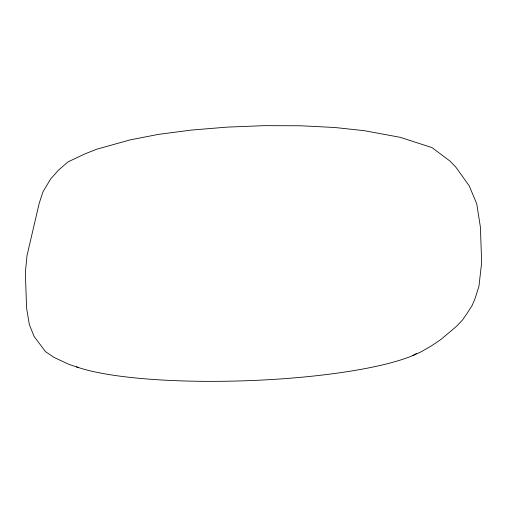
<?xml version="1.0" encoding="UTF-8"?>
<svg xmlns="http://www.w3.org/2000/svg" width="507" height="507" viewBox="0 0 507 507"><rect width="100%" height="100%" fill="white"/><g stroke="black" fill="none" stroke-linecap="round" stroke-linejoin="round"><path stroke-width="0.76" d="M76.405 366.834A186.278 34.267 -2 0 0 244.482 380.795A186.278 34.267 -2 0 0 412.825 355.559L421.102 351.814L431.869 345.603L441.052 339.354L456.42 326.4L462.599 319.866L467.061 313.339L472.137 305.512L474.939 298.851L478.938 286.335L481.65 262.683L480.408 227.161L476.751 203.865L469.248 185.904L455.806 167.101L450.001 161.068L431.97 147.6L400.118 137.296L364.108 130.66L334.633 127.479L300.784 125.78L264.324 125.66L227.149 127.124L191.196 130.09L158.336 134.406L130.286 139.856L96.685 149.223L84.859 153.919L67.982 161.91L58.413 170.251L50.706 178.882L42.981 191.792L39.21 203.256L27.004 255.604L25.35 272.665L26.592 308.186L29.349 324.651L34.083 336.414L45.459 351.604L53.812 357.296L68.876 364.337L78.211 367.455M416.399 353.594A641.425 117.992 -2 0 1 412.825 355.559"/></g></svg>
